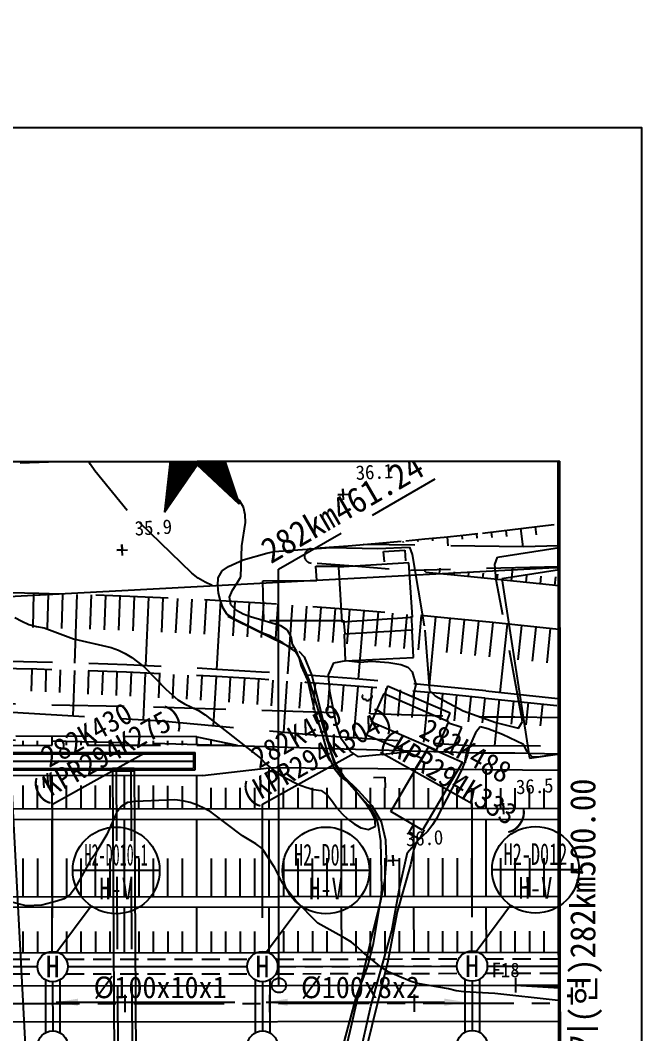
# Model space of a CAD drawing. Header units: millimetres. Extents: x 12262 to 13058, y 1103 to 1809.
# Drawn here: x 12972 to 13057.9, y 1493.7 to 1633.9 of the extents above; entities that cross this region are included whole.
import ezdxf
from ezdxf.enums import TextEntityAlignment as Align
from ezdxf.xclip import XClip

# ---------------------------------------------------------------- set-up
doc = ezdxf.new("R2010")
doc.units = ezdxf.units.MM
doc.header["$LTSCALE"] = 10
doc.header["$MEASUREMENT"] = 0
doc.header["$XCLIPFRAME"] = 2
for name, pattern in [('A-CENTR01', [2, 1.25, -0.25, 0.25, -0.25]), ('DASHEDX2', [1.5, 1, -0.5]), ('HIDDEN', [0.375, 0.25, -0.125])]:
    doc.linetypes.add(name, pattern=pattern)
for name, color, linetype in [('TN-CABL', 4, 'Continuous'), ('TN-MACL', 6, 'A-CENTR01'), ('TN-MANH', 4, 'Continuous'), ('TZ-BASE', 253, 'Continuous'), ('TZ-CABL', 4, 'Continuous'), ('TZ-MACT', 6, 'Continuous')]:
    doc.layers.add(name, color=color, linetype=linetype)
doc.layers.add('TX-PAPR', color=2, linetype='Continuous', plot=False)
doc.styles.add('GR', font='GulimChe.ttf')
doc.styles.get("Standard").update_dxf_attribs({"font": 'GulimChe.ttf'})
doc.linetypes.add('ZIGZAG', pattern='A,0.0001,-0.2,[131,ltypeshp.shx,S=0.2,R=0,X=-0.2,Y=0],-0.4,[131,ltypeshp.shx,S=0.2,R=180,X=0.2,Y=0],-0.2', length=0.8001)
doc.dimstyles.get("Standard").update_dxf_attribs({"dimtxt": 0.18, "dimasz": 0.18, "dimexe": 0.18, "dimexo": 0.0625, "dimgap": 0.09, "dimtad": 0, "dimtih": 1, "dimtoh": 1, "dimdec": 4, "dimzin": 0, "dimdsep": 46, "dimtxsty": 'Standard', "dimcen": 0.09, "dimadec": 0, "dimazin": 0, "dimtfac": 1, "dimtdec": 4, "dimtofl": 0, "dimtmove": 0, "dimatfit": 3, "dimfxl": 0, "dimtolj": 1, "dimtzin": 0, "dimarcsym": 0})

# ---------------------------------------------------------------- blocks, each defined once
blk = doc.blocks.new('JD-FG1DGHDHG')
at = {"layer": 'TZ-BASE'}
for p, q in [((618.66, 136.58), (637.24, -213.28)), ((699.43, 60.82), (154.41, 31.88)), ((661.24, 3.08), (661.19, 60.63)), ((692.06, 59.31, 39.3), (695.89, 34.49, 39.3)), ((668.88, 33.97, 37), (665.42, 45.32, 37)), ((665.8, 45.96, 36.27), (668.41, 35.32, 36.27)), ((651.04, 40.52, 36), (658.7, 34.5, 36)), ((668.09, 34.82, 36), (667.21, 37.98, 36)), ((685, 35.21, 39.04), (686.51, 38.76, 39.04)), ((671.12, 35.45, 37.62), (669.91, 37.14, 37.62)), ((673.34, 37.74, 40.01), (680.98, 34.5, 40.01)), ((668.41, 35.32, 36.27), (669.01, 33.78, 36.27)), ((672.25, 34.69, 37.62), (671.12, 35.45, 37.62)), ((678.97, 35.35, 37.62), (672.25, 34.69, 37.62)), ((676.7, 27.12, 39.36), (681.94, 36.03, 39.36)), ((681.94, 36.03, 39.36), (686.63, 33.94, 39.36)), ((687.54, 36.01, 37), (687.3, 34.97, 37)), ((695.55, 35.41, 37), (695.05, 36.38, 37)), ((696.3, 34.63, 37), (695.55, 35.41, 37)), ((699.97, 35.12, 37), (699.43, 35.03, 37)), ((699.43, 35.03, 39.3), (699.97, 35.12, 39.3)), ((499.9, 33.96), (649.48, 34.11)), ((658.7, 34.5, 36), (659.44, 33.72, 36)), ((659.44, 33.72, 36), (660.25, 33.01, 36)), ((669.03, 32.87, 36), (668.09, 34.82, 36)), ((669.35, 32.99, 37), (668.88, 33.97, 37)), ((669.01, 33.78, 36.27), (670.16, 32.02, 36.27)), ((686.63, 33.94, 39.36), (681.1, 24.54, 39.36)), ((687.3, 34.97, 37), (686.54, 32.95, 37)), ((695.89, 34.49, 39.3), (699.43, 35.03, 39.3)), ((697.36, 34.71, 37), (696.3, 34.63, 37)), ((699.43, 35.03, 37), (697.36, 34.71, 37)), ((629.22, 32.44, 36.2), (629.33, 30.43, 36.2)), ((650.69, 32.11), (659.9, 33.19)), ((659.9, 27.55), (659.9, 33.19)), ((699.95, 32.79), (659.9, 33.19)), ((660.25, 33.01, 36), (661.14, 32.38, 36)), ((661.14, 32.38, 36), (662.05, 31.81, 36)), ((669.71, 32.02, 36), (669.03, 32.87, 36)), ((669.96, 32.1, 37), (669.35, 32.99, 37)), ((669.9, 27.56), (669.9, 33.09)), ((679.9, 27.57), (679.9, 32.99)), ((686.54, 32.95, 37), (683.04, 26.18, 37)), ((689.9, 27.57), (689.9, 32.89)), ((699.9, 27.58), (699.9, 32.79)), ((699.97, 32.79), (699.95, 32.79)), ((650.69, 32.11), (499.91, 31.96)), ((628.66, 31.84, 36.2), (628.74, 30.4, 36.2)), ((629.89, 30.44, 36.2), (629.81, 31.91, 36.2)), ((629.9, 27.52), (629.9, 32.09)), ((639.9, 27.53), (639.9, 32.1)), ((649.9, 27.54), (649.9, 32.11)), ((662.05, 31.81, 36), (663.97, 30.87, 36)), ((663.97, 30.87, 36), (664.98, 30.49, 36)), ((670.59, 31.38, 36), (669.71, 32.02, 36)), ((673.55, 28.03, 37), (669.96, 32.1, 37)), ((670.16, 32.02, 36.27), (672.2, 30.02, 36.27)), ((671.34, 30.6, 36), (670.59, 31.38, 36)), ((674.33, 31.82, 35.12), (675.87, 31.9, 35.12)), ((675.87, 31.9, 35.12), (675.95, 30.39, 35.12)), ((625.9, 27.52), (625.9, 30.71)), ((627.9, 27.52), (627.9, 30.71)), ((631.9, 27.52), (631.9, 30.72)), ((633.9, 27.52), (633.9, 30.72)), ((635.9, 27.53), (635.9, 30.72)), ((637.9, 27.53), (637.9, 30.72)), ((641.9, 27.53), (641.9, 30.73)), ((643.9, 27.53), (643.9, 30.73)), ((645.9, 27.53), (645.9, 30.7)), ((647.9, 27.54), (647.9, 30.63)), ((651.9, 27.54), (651.9, 30.42)), ((653.9, 27.54), (653.9, 30.42)), ((655.9, 27.54), (655.9, 30.41)), ((657.9, 27.55), (657.9, 30.41)), ((661.9, 27.55), (661.9, 30.4)), ((663.9, 27.55), (663.9, 30.4)), ((664.98, 30.49, 36), (666.03, 30.18, 36)), ((665.9, 27.55), (665.9, 30.39)), ((666.03, 30.18, 36), (667.1, 30.02, 36)), ((667.1, 30.02, 36), (667.98, 29.38, 36)), ((667.9, 27.55), (667.9, 30.39)), ((673.41, 28.03, 36), (671.34, 30.6, 36)), ((671.9, 27.56), (671.9, 30.38)), ((672.2, 30.02, 36.27), (674.1, 27.97, 36.27)), ((673.9, 27.56), (673.9, 30.38)), ((675.9, 27.56), (675.9, 30.38)), ((677.9, 27.56), (677.9, 30.37)), ((681.9, 27.57), (681.9, 30.36)), ((683.9, 27.57), (683.9, 30.36)), ((685.9, 27.57), (685.9, 30.36)), ((687.9, 27.57), (687.9, 30.35)), ((691.9, 27.58), (691.9, 30.35)), ((693.9, 27.58), (693.9, 30.34)), ((695.9, 27.58), (695.9, 30.34)), ((697.9, 27.58), (697.9, 30.33)), ((640.33, 28.39, 36), (639.43, 27.82, 36)), ((641.39, 28.51, 36), (640.33, 28.39, 36)), ((646.85, 28.72, 36), (641.39, 28.51, 36)), ((647.91, 28.62, 36), (646.85, 28.72, 36)), ((648.96, 28.39, 36), (647.91, 28.62, 36)), ((649.97, 28.01, 36), (648.96, 28.39, 36)), ((667.98, 29.38, 36), (668.66, 28.52, 36)), ((668.66, 28.52, 36), (669.27, 27.63, 36)), ((692.33, 26.77, 36.47), (692.25, 28.27, 36.47)), ((692.25, 28.27, 36.47), (692.29, 27.52, 36.47)), ((638.79, 26.94, 36), (637.47, 23.97, 36)), ((639.43, 27.82, 36), (638.79, 26.94, 36)), ((650.95, 27.55, 36), (649.97, 28.01, 36)), ((651.89, 27.03, 36), (650.95, 27.55, 36)), ((656.23, 23.78, 36), (651.89, 27.03, 36)), ((669.27, 27.63, 36), (669.98, 26.81, 36)), ((669.98, 26.81, 36), (670.76, 26.06, 36)), ((674.01, 27.13, 36), (673.41, 28.03, 36)), ((674.19, 27.17, 37), (673.55, 28.03, 37)), ((674.52, 26.16, 36), (674.01, 27.13, 36)), ((674.1, 27.97, 36.27), (675.37, 25.76, 36.27)), ((674.73, 26.24, 37), (674.19, 27.17, 37)), ((681.1, 24.54, 39.36), (676.7, 27.12, 39.36)), ((691.54, 27.48, 36.47), (693.03, 27.56, 36.47)), ((692.29, 27.52, 36.47), (691.54, 27.48, 36.47)), ((629.91, 15.35), (629.9, 26.02)), ((639.91, 15.36), (639.9, 26.03)), ((649.91, 15.37), (649.9, 26.04)), ((659.91, 15.38), (659.9, 26.05)), ((669.91, 15.39), (669.9, 26.06)), ((670.76, 26.06, 36), (671.64, 25.43, 36)), ((671.64, 25.43, 36), (672.55, 24.86, 36)), ((674.6, 25.1, 36), (674.52, 26.16, 36)), ((675.02, 25.19, 37), (674.73, 26.24, 37)), ((675.37, 25.76, 36.27), (675.98, 23.23, 36.27)), ((679.83, 25.39, 38.73), (679.17, 24.15, 38.73)), ((679.91, 15.4), (679.9, 26.07)), ((682.48, 25.27, 37), (681.84, 24.39, 37)), ((683.04, 26.18, 37), (682.48, 25.27, 37)), ((689.91, 15.4), (689.9, 26.07)), ((699.91, 15.41), (699.9, 26.08)), ((637.47, 23.97, 36), (635.78, 21.19, 36)), ((672.55, 24.86, 36), (673.63, 24.66, 36)), ((673.63, 24.66, 36), (674.6, 25.1, 36)), ((675.33, 23.07, 37), (675.02, 25.19, 37)), ((679.17, 24.15, 38.73), (680.7, 23.33, 38.73)), ((681.84, 24.39, 37), (680.24, 22.93, 37)), ((680.7, 23.33, 38.73), (681.36, 24.57, 38.73)), ((658.06, 22.65, 36), (656.23, 23.78, 36)), ((658.94, 22.01, 36), (658.06, 22.65, 36)), ((675.49, 16.36, 37), (675.33, 23.07, 37)), ((675.98, 23.23, 36.27), (676.07, 20.39, 36.27)), ((679.01, 21.44, 36.61), (680.23, 22.85, 36.61)), ((680.24, 22.93, 37), (679.89, 21.92, 37)), ((635.78, 21.19, 36), (635.15, 20.31, 36)), ((660.69, 19.32, 36), (658.94, 22.01, 36)), ((677.09, 19.59, 36.01), (677.01, 21.09, 36.01)), ((677.01, 21.09, 36.01), (677.05, 20.34, 36.01)), ((677.94, 16.74, 36.61), (679.01, 21.44, 36.61)), ((679.89, 21.92, 37), (679.42, 19.77, 37)), ((625.91, 15.35), (625.91, 20.62)), ((627.91, 15.35), (627.91, 20.62)), ((631.91, 15.35), (631.91, 20.62)), ((635.15, 20.31, 36), (633.08, 16.56, 36)), ((633.91, 15.35), (633.91, 20.63)), ((635.91, 15.36), (635.91, 20.63)), ((637.91, 15.36), (637.91, 20.63)), ((641.91, 15.36), (641.91, 20.63)), ((643.91, 15.36), (643.91, 20.63)), ((645.91, 15.36), (645.91, 20.64)), ((647.91, 15.37), (647.91, 20.64)), ((651.91, 15.37), (651.91, 20.64)), ((653.91, 15.37), (653.91, 20.64)), ((655.91, 15.37), (655.91, 20.64)), ((657.91, 15.38), (657.91, 20.65)), ((661.91, 15.38), (661.91, 20.65)), ((663.91, 15.38), (663.91, 20.65)), ((665.91, 15.38), (665.91, 20.65)), ((667.91, 15.38), (667.91, 20.66)), ((671.91, 15.39), (671.91, 20.66)), ((673.91, 15.39), (673.91, 20.66)), ((676.07, 20.39, 36.27), (675.82, 17.47, 36.27)), ((675.91, 15.39), (675.91, 20.66)), ((676.3, 20.3, 36.01), (677.8, 20.38, 36.01)), ((677.05, 20.34, 36.01), (676.3, 20.3, 36.01)), ((679.42, 19.77, 37), (677.58, 13.26, 37)), ((677.91, 15.39), (677.91, 20.66)), ((681.91, 15.4), (681.91, 20.67)), ((683.91, 15.4), (683.91, 20.67)), ((685.91, 15.4), (685.91, 20.67)), ((687.91, 15.4), (687.91, 20.67)), ((691.91, 15.41), (691.91, 20.68)), ((693.91, 15.41), (693.91, 20.68)), ((695.91, 15.41), (695.91, 20.68)), ((697.91, 15.41), (697.91, 20.68)), ((661.67, 17.38, 36), (660.69, 19.32, 36)), ((662.24, 16.48, 36), (661.67, 17.38, 36)), ((675.82, 17.47, 36.27), (675.24, 14.56, 36.27)), ((632.44, 15.68, 36), (631.58, 15.04, 36)), ((633.08, 16.56, 36), (632.44, 15.68, 36)), ((663.59, 14.77, 36), (662.24, 16.48, 36)), ((675.4, 15.29, 37), (675.49, 16.36, 37)), ((676.83, 10.62, 36.61), (677.94, 16.74, 36.61)), ((626.33, 14.09, 36), (621.09, 15.38, 36)), ((628.46, 14.19, 36), (626.33, 14.09, 36)), ((630.57, 14.71, 36), (628.46, 14.19, 36)), ((631.58, 15.04, 36), (630.57, 14.71, 36)), ((666.61, 11.67, 36), (663.59, 14.77, 36)), ((675.24, 14.56, 36.27), (674, 9.61, 36.27)), ((674.33, 8.89, 37), (675.4, 15.29, 37)), ((629.92, 7.59), (629.91, 13.89)), ((639.92, 7.6), (639.91, 13.9)), ((649.92, 7.61), (649.91, 13.91)), ((659.92, 7.62), (659.91, 13.92)), ((669.92, 7.63), (669.91, 13.93)), ((677.58, 13.26, 37), (676.29, 6.42, 37)), ((679.92, 7.64), (679.91, 13.94)), ((689.92, 7.64), (689.91, 13.94)), ((699.92, 7.65), (699.91, 13.95)), ((670.36, 9.6, 36), (666.61, 11.67, 36)), ((625.92, 7.59), (625.92, 10.52)), ((627.92, 7.59), (627.92, 10.53)), ((631.92, 7.59), (631.92, 10.53)), ((633.92, 7.59), (633.92, 10.53)), ((635.92, 7.6), (635.92, 10.53)), ((637.92, 7.6), (637.92, 10.53)), ((641.92, 7.6), (641.92, 10.54)), ((643.92, 7.6), (643.92, 10.54)), ((645.92, 7.6), (645.92, 10.54)), ((647.92, 7.61), (647.92, 10.54)), ((651.92, 7.61), (651.92, 10.55)), ((653.92, 7.61), (653.92, 10.55)), ((655.92, 7.61), (655.92, 10.55)), ((657.92, 7.62), (657.92, 10.55)), ((661.92, 7.62), (661.92, 10.56)), ((663.92, 7.62), (663.92, 10.56)), ((665.92, 7.62), (665.92, 10.56)), ((667.92, 7.62), (667.92, 10.56)), ((671.92, 7.63), (671.92, 10.57)), ((673.92, 7.63), (673.92, 10.57)), ((673.93, 0.19, 36.61), (676.83, 10.62, 36.61)), ((675.92, 7.63), (675.92, 10.57)), ((677.92, 7.63), (677.92, 10.57)), ((681.92, 7.64), (681.92, 10.57)), ((683.92, 7.64), (683.92, 10.58)), ((685.92, 7.64), (685.92, 10.58)), ((687.92, 7.64), (687.92, 10.58)), ((691.92, 7.65), (691.92, 10.58)), ((693.92, 7.65), (693.92, 10.59)), ((695.92, 7.65), (695.92, 10.59)), ((697.92, 7.65), (697.92, 10.59)), ((671.27, 9.04, 36), (670.36, 9.6, 36)), ((674, 9.61, 36.27), (671.03, -3.31, 36.27)), ((672.12, 8.36, 36), (671.27, 9.04, 36)), ((673.52, 5.73, 37), (674.33, 8.89, 37)), ((672.9, 7.62, 36), (672.12, 8.36, 36)), ((675.44, 5.57, 36), (672.9, 7.62, 36)), ((676.29, 6.42, 37), (669.67, -20.19, 37)), ((671.96, 1.57, 37), (673.52, 5.73, 37)), ((676.36, 4.97, 36), (675.44, 5.57, 36)), ((679.4, 3.68, 36), (676.36, 4.97, 36)), ((680.41, 3.34, 36), (679.4, 3.68, 36)), ((684.7, 2.61, 36), (680.41, 3.34, 36)), ((693.94, 3.11), (700, 2.75)), ((694.01, 2.11), (694.01, 4.11)), ((694.01, 3.11), (700, 3.12)), ((700, 2.76), (694.01, 3.11)), ((640, -0.64), (640, 1.76)), ((660, -0.62), (660, 1.78)), ((666.79, -17.66, 37), (671.96, 1.57, 37)), ((680, -0.6), (680, 1.8)), ((685.74, 2.33, 36), (684.7, 2.61, 36)), ((686.82, 2.17, 36), (685.74, 2.33, 36)), ((691.09, 1.97, 36), (686.82, 2.17, 36)), ((699.42, 1.04, 36), (691.09, 1.97, 36)), ((700, -0.58), (700, 1.82)), ((671.56, -10.35, 36.61), (673.93, 0.19, 36.61)), ((700, 0.98, 36), (699.42, 1.04, 36)), ((399.94, -2.15), (700, -1.88)), ((671.03, -3.31, 36.27), (668.34, -14.58, 36.27))]:
    blk.add_line(p, q, dxfattribs=at)
at = {"layer": 'TZ-BASE', "linetype": 'DASHEDX2'}
for p, q in [((648.12, 92.4, -25.21), (645.43, 68.55, -25.21)), ((648.12, 92.4, -25.21), (655.76, 69.65, -25.21)), ((661.19, 60.63), (695.74, 80.62)), ((650.66, 74.44, -25.21), (653.13, 77.49, -25.21)), ((650.77, 74.33, -25.21), (653.19, 77.32, -25.21)), ((650.88, 74.23, -25.21), (653.24, 77.16, -25.21)), ((635.21, 75.15, 36), (634.52, 76.43, 36)), ((645.57, 69.81, -25.21), (650.58, 76, -25.21)), ((645.61, 70.09, -25.21), (650.34, 75.95, -25.21)), ((645.64, 70.36, -25.21), (650.12, 75.91, -25.21)), ((645.67, 70.64, -25.21), (649.9, 75.88, -25.21)), ((645.7, 70.92, -25.21), (649.69, 75.86, -25.21)), ((645.73, 71.2, -25.21), (649.49, 75.85, -25.21)), ((645.76, 71.47, -25.21), (649.3, 75.85, -25.21)), ((645.79, 71.75, -25.21), (649.11, 75.86, -25.21)), ((645.82, 72.03, -25.21), (648.93, 75.87, -25.21)), ((645.86, 72.31, -25.21), (648.75, 75.89, -25.21)), ((645.89, 72.58, -25.21), (648.57, 75.91, -25.21)), ((645.92, 72.86, -25.21), (648.4, 75.94, -25.21)), ((645.95, 73.14, -25.21), (648.24, 75.97, -25.21)), ((645.98, 73.42, -25.21), (648.08, 76.01, -25.21)), ((646.01, 73.69, -25.21), (648.69, 77.01, -25.21)), ((646.04, 73.97, -25.21), (647.77, 76.1, -25.21)), ((646.07, 74.25, -25.21), (647.62, 76.16, -25.21)), ((646.11, 74.53, -25.21), (647.47, 76.21, -25.21)), ((646.14, 74.8, -25.21), (647.33, 76.27, -25.21)), ((646.17, 75.08, -25.21), (647.18, 76.34, -25.21)), ((646.2, 75.36, -25.21), (647.05, 76.41, -25.21)), ((650, 75.05, -25.21), (650.83, 76.07, -25.21)), ((650.11, 74.95, -25.21), (651.09, 76.16, -25.21)), ((650.22, 74.85, -25.21), (651.38, 76.28, -25.21)), ((650.33, 74.75, -25.21), (651.7, 76.43, -25.21)), ((650.44, 74.64, -25.21), (652.06, 76.65, -25.21)), ((650.55, 74.54, -25.21), (652.53, 76.99, -25.21)), ((652.03, 73.95, 36), (650.93, 76.99, 36)), ((650.99, 74.13, -25.21), (653.3, 76.99, -25.21)), ((651.1, 74.03, -25.21), (653.36, 76.82, -25.21)), ((651.21, 73.92, -25.21), (653.41, 76.65, -25.21)), ((651.32, 73.82, -25.21), (653.47, 76.48, -25.21)), ((651.43, 73.72, -25.21), (653.53, 76.31, -25.21)), ((651.54, 73.61, -25.21), (653.58, 76.14, -25.21)), ((651.65, 73.51, -25.21), (653.64, 75.98, -25.21)), ((651.76, 73.41, -25.21), (653.7, 75.81, -25.21)), ((635.79, 74.25, 36), (635.21, 75.15, 36)), ((645.43, 68.55, -25.21), (649.96, 75.09, -25.21)), ((645.54, 69.53, -25.21), (649.52, 74.45, -25.21)), ((655.76, 69.65, -25.21), (649.96, 75.09, -25.21)), ((651.87, 73.31, -25.21), (653.75, 75.64, -25.21)), ((651.98, 73.2, -25.21), (653.81, 75.47, -25.21)), ((652.09, 73.1, -25.21), (653.87, 75.3, -25.21)), ((652.2, 73, -25.21), (653.92, 75.13, -25.21)), ((652.31, 72.89, -25.21), (653.98, 74.96, -25.21)), ((652.42, 72.79, -25.21), (654.04, 74.8, -25.21)), ((652.53, 72.69, -25.21), (654.09, 74.63, -25.21)), ((652.64, 72.59, -25.21), (654.15, 74.46, -25.21)), ((640.26, 68.77, 36), (635.79, 74.25, 36)), ((652.6, 73.05, 36), (652.03, 73.95, 36)), ((653.48, 72.41, 36), (652.6, 73.05, 36)), ((652.75, 72.48, -25.21), (654.21, 74.29, -25.21)), ((652.86, 72.38, -25.21), (654.26, 74.12, -25.21)), ((652.97, 72.28, -25.21), (654.32, 73.95, -25.21)), ((653.08, 72.17, -25.21), (654.38, 73.78, -25.21)), ((653.19, 72.07, -25.21), (654.43, 73.62, -25.21)), ((653.3, 71.97, -25.21), (654.49, 73.45, -25.21)), ((653.41, 71.87, -25.21), (654.55, 73.28, -25.21)), ((653.51, 71.76, -25.21), (654.6, 73.11, -25.21)), ((653.62, 71.66, -25.21), (654.66, 72.94, -25.21)), ((645.51, 69.25, -25.21), (648.36, 72.78, -25.21)), ((655.82, 70.17, 36), (653.48, 72.41, 36)), ((653.73, 71.56, -25.21), (654.72, 72.77, -25.21)), ((653.84, 71.45, -25.21), (654.77, 72.6, -25.21)), ((653.95, 71.35, -25.21), (654.83, 72.44, -25.21)), ((654.06, 71.25, -25.21), (654.89, 72.27, -25.21)), ((654.17, 71.15, -25.21), (654.94, 72.1, -25.21)), ((654.28, 71.04, -25.21), (655, 71.93, -25.21)), ((654.39, 70.94, -25.21), (655.06, 71.76, -25.21)), ((654.5, 70.84, -25.21), (655.11, 71.59, -25.21)), ((670.17, 70.24, 36.13), (670.09, 71.74, 36.13)), ((670.09, 71.74, 36.13), (670.13, 70.99, 36.13)), ((645.48, 68.98, -25.21), (647.2, 71.1, -25.21)), ((654.61, 70.73, -25.21), (655.17, 71.42, -25.21)), ((654.72, 70.63, -25.21), (655.23, 71.26, -25.21)), ((654.83, 70.53, -25.21), (655.28, 71.09, -25.21)), ((654.94, 70.43, -25.21), (655.34, 70.92, -25.21)), ((655.05, 70.32, -25.21), (655.4, 70.75, -25.21)), ((655.16, 70.22, -25.21), (655.45, 70.58, -25.21)), ((655.27, 70.12, -25.21), (655.51, 70.41, -25.21)), ((655.38, 70.01, -25.21), (655.57, 70.24, -25.21)), ((656.36, 69.24, 36), (655.82, 70.17, 36)), ((669.38, 70.95, 36.13), (670.88, 71.03, 36.13)), ((670.13, 70.99, 36.13), (669.38, 70.95, 36.13)), ((649.2, 60.08, 36), (640.26, 68.77, 36)), ((645.45, 68.7, -25.21), (646.04, 69.43, -25.21)), ((655.49, 69.91, -25.21), (655.62, 70.08, -25.21)), ((655.6, 69.81, -25.21), (655.68, 69.91, -25.21)), ((655.71, 69.71, -25.21), (655.74, 69.74, -25.21)), ((656.58, 68.18, 36), (656.36, 69.24, 36)), ((656.63, 67.09, 36), (656.58, 68.18, 36)), ((656.14, 63.87, 36), (656.63, 67.09, 36)), ((692.61, 66.02), (692.71, 65.16)), ((694.64, 66.26), (694.95, 63.73)), ((696.67, 66.5), (696.81, 65.39)), ((678.38, 64.54), (678.4, 64.34)), ((680.42, 64.73), (680.44, 64.46)), ((682.45, 64.93), (682.49, 64.58)), ((684.48, 65.14), (684.61, 63.88)), ((686.52, 65.35), (686.58, 64.81)), ((688.55, 65.56), (688.62, 64.92)), ((690.58, 65.79), (690.67, 65.04)), ((638.83, 63.26, 35.85), (640.33, 63.34, 35.85)), ((639.58, 63.3, 35.85), (638.83, 63.26, 35.85)), ((639.62, 62.55, 35.85), (639.54, 64.05, 35.85)), ((639.54, 64.05, 35.85), (639.58, 63.3, 35.85)), ((655.97, 59.6, 36), (656.14, 63.87, 36)), ((659.56, 62.88, 37), (660.61, 63.11, 37)), ((660.61, 63.11, 37), (668.43, 63.67, 37)), ((668.43, 63.67, 37), (674.91, 63.5, 37)), ((695.01, 63.73), (672.89, 64.05)), ((674.31, 64.18), (674.32, 64.03)), ((674.91, 63.5, 37), (679.3, 63.7, 37)), ((675.72, 63.1, 38.54), (678.66, 63.26, 38.54)), ((675.82, 61.65, 38.54), (675.72, 63.1, 38.54)), ((676.34, 64.36), (676.36, 64.23)), ((678.66, 63.26, 38.54), (678.73, 61.78, 38.54)), ((679.3, 63.7, 37), (679.67, 62.68, 37)), ((691.44, 62.29, 37), (699.43, 63.56, 37)), ((699.95, 63.88), (695.01, 63.73)), ((699.43, 63.56, 37), (699.94, 63.65, 37)), ((654.28, 61.01, 37), (656.3, 61.92, 37)), ((656.3, 61.92, 37), (659.56, 62.88, 37)), ((679.67, 62.68, 37), (681.41, 52.21, 37)), ((691.09, 61.28, 37), (691.44, 62.29, 37)), ((652.85, 59.46, 37), (653.38, 60.41, 37)), ((653.38, 60.41, 37), (654.28, 61.01, 37)), ((666.49, 59.1, 39.48), (666.33, 61.08, 39.48)), ((666.33, 61.08, 39.48), (669.6, 61.05, 39.48)), ((679.22, 61.53, 40.4), (669.47, 60.91, 40.4)), ((669.47, 60.91, 40.4), (669.94, 53.37, 40.4)), ((679.7, 53.99, 40.4), (679.22, 61.53, 40.4)), ((699.95, 60.96), (679.48, 60.47)), ((679.48, 60.47), (679.49, 60.56)), ((681.47, 60.26), (681.5, 60.47)), ((683.46, 60.05), (683.54, 60.8)), ((691.29, 59.16, 37), (691.09, 61.28, 37)), ((699.43, 60.45, 39.3), (692.06, 59.31, 39.3)), ((693.41, 59.02), (693.59, 60.74)), ((699.95, 60.85), (699.43, 60.82)), ((699.95, 60.53, 39.3), (699.43, 60.45, 39.3)), ((650.09, 59.41, 36), (649.2, 60.08, 36)), ((651.04, 58.84, 36), (650.09, 59.41, 36)), ((652.8, 58.39, 37), (652.85, 59.46, 37)), ((655.45, 58.65, 36), (655.97, 59.6, 36)), ((659.04, 59.05, 39.48), (666.49, 59.1, 39.48)), ((659.18, 53.51, 39.48), (659.04, 59.05, 39.48)), ((685.45, 59.84), (685.5, 60.27)), ((687.44, 59.64), (687.5, 60.18)), ((689.43, 59.43), (689.5, 60.08)), ((694.91, 39.57, 37), (691.29, 59.16, 37)), ((691.42, 59.22), (691.5, 59.98)), ((699.95, 58.33), (691.44, 59.22)), ((695.4, 58.81), (695.5, 59.79)), ((697.39, 58.6), (697.5, 59.69)), ((699.38, 58.39), (699.5, 59.59)), ((652.01, 58.39, 36), (651.04, 58.84, 36)), ((652.88, 57.33, 37), (652.8, 58.39, 37)), ((654.4, 56.76, 36), (654.85, 57.74, 36)), ((654.85, 57.74, 36), (655.45, 58.65, 36)), ((627.34, 57.31), (627.23, 52.56)), ((629.33, 57.26), (629.21, 52.51)), ((631.32, 57.21), (631.18, 52.46)), ((633.3, 57.15), (633.01, 47.65)), ((635.29, 57.08), (635.13, 52.34)), ((637.28, 57.01), (637.1, 52.27)), ((639.26, 56.94), (639.08, 52.19)), ((641.25, 56.86), (641.05, 52.11)), ((643.24, 56.77), (642.82, 47.28)), ((645.22, 56.68), (645, 51.94)), ((647.21, 56.59), (646.97, 51.85)), ((649.19, 56.49), (648.95, 51.75)), ((651.18, 56.39), (650.92, 51.64)), ((653.16, 56.28), (652.62, 46.79)), ((653.17, 56.28, 37), (652.88, 57.33, 37)), ((653.54, 55.26, 37), (653.17, 56.28, 37)), ((654.59, 55.7, 36), (654.4, 56.76, 36)), ((655.14, 56.16), (654.86, 51.42)), ((654.11, 54.36, 37), (653.54, 55.26, 37)), ((655.36, 54.95, 36), (654.59, 55.7, 36)), ((656.31, 54.43, 36), (655.36, 54.95, 36)), ((657.13, 56.04), (656.84, 51.3)), ((659.11, 55.92), (658.81, 51.18)), ((661.1, 55.79), (660.78, 51.05)), ((663.08, 55.65), (662.42, 46.18)), ((665.06, 55.52), (664.72, 50.78)), ((667.04, 55.37), (666.69, 50.63)), ((669.02, 55.22), (668.66, 50.49)), ((671.01, 55.07), (670.63, 50.33)), ((672.99, 54.91), (672.22, 45.44)), ((674.97, 54.75), (674.57, 50.01)), ((624.76, 53.97, 36), (625.71, 53.45, 36)), ((625.71, 53.45, 36), (626.69, 52.99, 36)), ((655.03, 53.77, 37), (654.11, 54.36, 37)), ((654.18, 54.14, 36.27), (663.98, 49.29, 36.27)), ((658.88, 51.84, 37), (655.03, 53.77, 37)), ((657.32, 54.05, 36), (656.31, 54.43, 36)), ((661.5, 52.81, 36), (657.32, 54.05, 36)), ((669.94, 53.5, 39.48), (659.18, 53.51, 39.48)), ((669.94, 53.37, 40.4), (679.7, 53.99, 40.4)), ((670.18, 53.58, 40.06), (670.37, 51.71, 40.06)), ((676.95, 54.58), (676.54, 49.84)), ((678.93, 54.4), (678.51, 49.67)), ((679.53, 54.14, 40.06), (679.66, 52.19, 40.06)), ((680.91, 54.22), (680.47, 49.49)), ((682.89, 54.04), (682, 44.58)), ((684.87, 53.85), (684.41, 49.12)), ((686.84, 53.66), (686.37, 48.93)), ((688.82, 53.46), (688.34, 48.73)), ((626.69, 52.99, 36), (627.73, 52.72, 36)), ((627.73, 52.72, 36), (628.8, 52.52, 36)), ((628.8, 52.52, 36), (632.85, 51.03, 36)), ((662.41, 52.22, 36), (661.5, 52.81, 36)), ((662.95, 51.28, 36), (662.41, 52.22, 36)), ((679.66, 52.23, 39.78), (670.27, 51.67, 39.78)), ((679.83, 48.44, 39.78), (679.66, 52.23, 39.78)), ((681.41, 52.21, 37), (682.04, 43.86, 37)), ((690.8, 53.26), (690.31, 48.53)), ((699.95, 52.3), (690.81, 53.25)), ((692.79, 53.05), (691.8, 43.6)), ((694.78, 52.84), (694.28, 48.12)), ((696.77, 52.63), (696.27, 47.91)), ((698.75, 52.43), (698.26, 47.7)), ((699.95, 52.3), (699.95, 52.3)), ((632.85, 51.03, 36), (638.05, 49.81, 36)), ((659.89, 51.46, 37), (658.88, 51.84, 37)), ((661.78, 50.45, 37), (659.89, 51.46, 37)), ((663.14, 50.22, 36), (662.95, 51.28, 36)), ((670.27, 51.67, 39.78), (670.4, 47.98, 39.78)), ((638.05, 49.81, 36), (639.06, 49.46, 36)), ((639.06, 49.46, 36), (640.01, 48.97, 36)), ((663.58, 49.21, 37), (661.78, 50.45, 37)), ((663.68, 49.29, 36), (663.14, 50.22, 36)), ((664.12, 48.28, 37), (663.58, 49.21, 37)), ((664.08, 48.28, 36), (663.68, 49.29, 36)), ((663.98, 49.29, 36.27), (664.73, 48.54, 36.27)), ((640.01, 48.97, 36), (640.92, 48.41, 36)), ((640.92, 48.41, 36), (642.65, 47.1, 36)), ((664.38, 47.22, 36), (664.08, 48.28, 36)), ((665.02, 46.33, 37), (664.12, 48.28, 37)), ((664.73, 48.54, 36.27), (665.8, 45.96, 36.27)), ((668.12, 46.04, 37.62), (668.83, 47.71, 37.62)), ((668.83, 47.71, 37.62), (670.52, 48, 37.62)), ((670.4, 47.98, 39.78), (679.83, 48.44, 39.78)), ((670.52, 48, 37.62), (672.49, 47.77, 37.62)), ((672.49, 47.77, 37.62), (674.04, 47.91, 37.62)), ((674.04, 47.91, 37.62), (676.43, 47.76, 37.62)), ((676.43, 47.76, 37.62), (678.11, 47.45, 37.62)), ((627.09, 46.82), (627.02, 43.78)), ((629.05, 46.77), (628.97, 43.69)), ((631.02, 46.71), (630.92, 43.59)), ((632.98, 46.65), (632.78, 40.37)), ((634.94, 46.59), (634.83, 43.38)), ((636.9, 46.52), (636.78, 43.27)), ((638.86, 46.45), (638.73, 43.17)), ((640.82, 46.37), (640.68, 43.06)), ((642.77, 46.28), (642.49, 39.8)), ((642.65, 47.1, 36), (645.66, 44.01, 36)), ((665.25, 45.28, 36), (664.38, 47.22, 36)), ((665.42, 45.32, 37), (665.02, 46.33, 37)), ((678.11, 47.45, 37.62), (679.08, 47.1, 37.62)), ((679.08, 47.1, 37.62), (679.68, 46.45, 37.62)), ((679.68, 46.45, 37.62), (680.19, 44.7, 37.62)), ((644.73, 46.2), (644.58, 42.86)), ((646.69, 46.1), (646.53, 42.75)), ((648.65, 46), (648.48, 42.65)), ((650.61, 45.9), (650.43, 42.54)), ((652.57, 45.79), (652.18, 38.99)), ((654.53, 45.68), (654.32, 42.23)), ((656.48, 45.56), (656.27, 42.07)), ((658.44, 45.44), (658.22, 41.91)), ((660.4, 45.31), (660.16, 41.75)), ((662.36, 45.18), (661.87, 38.11)), ((664.31, 45.04), (664.05, 41.43)), ((666.22, 41.06, 36), (665.25, 45.28, 36)), ((666.27, 44.9), (666, 41.26)), ((668.3, 43.74, 37.62), (668.12, 46.04, 37.62)), ((645.66, 44.01, 36), (647.29, 42.59, 36)), ((668.22, 44.75), (667.94, 41.1)), ((668.8, 41.17, 37.62), (668.3, 43.74, 37.62)), ((670.18, 44.6), (669.89, 40.94)), ((672.13, 44.44), (671.56, 37.36)), ((674.09, 44.28), (673.78, 40.62)), ((676.04, 44.12), (675.73, 40.46)), ((676.24, 44.47, 40.01), (675.83, 43.36, 40.01)), ((684.93, 40.71, 40.01), (676.24, 44.47, 40.01)), ((678, 43.94), (677.67, 40.3)), ((679.95, 43.77), (679.62, 40.13)), ((680.19, 44.7, 37.62), (679.74, 42.96, 37.62)), ((681.9, 43.59), (681.25, 36.7)), ((682.04, 43.86, 37), (682.82, 43.11, 37)), ((689.83, 43.8), (699.95, 42.75)), ((614.86, 42.23, 34.11), (643.9, 41.6, 34.11)), ((647.29, 42.59, 36), (648.2, 42.03, 36)), ((674.06, 39.47, 39.78), (675.8, 43.45, 39.78)), ((675.8, 43.45, 39.78), (684.7, 39.57, 39.78)), ((682.82, 43.11, 37), (686.71, 41.05, 37)), ((683.86, 43.4), (683.51, 39.81)), ((685.81, 43.21), (685.45, 39.65)), ((687.76, 43.01), (687.4, 39.51)), ((689.71, 42.81), (689.35, 39.41)), ((689.73, 42.81), (699.95, 41.74)), ((691.7, 42.6), (691.04, 36.26)), ((693.69, 42.4), (693.35, 39.2)), ((695.68, 42.19), (695.35, 39.1)), ((699.95, 42.75), (699.96, 42.75)), ((624.39, 40.87), (645.02, 39.65)), ((643.9, 41.6, 34.11), (688.86, 40.23, 34.11)), ((648.2, 42.03, 36), (650.13, 41.08, 36)), ((650.13, 41.08, 36), (651.04, 40.52, 36)), ((667.21, 37.98, 36), (666.22, 41.06, 36)), ((669.21, 39.13, 37.62), (668.8, 41.17, 37.62)), ((684.45, 39.62, 40.01), (684.93, 40.71, 40.01)), ((686.71, 41.05, 37), (691.22, 39.44, 37)), ((697.67, 41.98), (697.35, 39)), ((699.95, 41.74), (699.96, 41.74)), ((645.02, 39.65), (666.03, 37.73)), ((674.12, 39.44, 40.01), (673.34, 37.74, 40.01)), ((682.96, 35.59, 39.78), (674.06, 39.47, 39.78)), ((684.7, 39.57, 39.78), (682.96, 35.59, 39.78)), ((686.51, 38.76, 39.04), (684.56, 39.41, 39.04)), ((688.86, 40.23, 34.11), (693.86, 40.23, 34.11)), ((691.22, 39.44, 37), (694.34, 38.66, 37)), ((693.86, 40.23, 34.11), (699.96, 40.11, 34.11)), ((694.34, 38.66, 37), (694.91, 39.57, 37)), ((669.91, 37.14, 37.62), (669.21, 39.13, 37.62)), ((688.41, 38, 37), (687.54, 36.01, 37)), ((689.08, 38.85, 37), (688.41, 38, 37)), ((690.12, 38.58, 37), (689.08, 38.85, 37)), ((692.15, 37.78, 37), (690.12, 38.58, 37)), ((649.9, 37.48), (539.9, 37.71)), ((614.86, 37.23, 34.11), (643.9, 36.6, 34.11)), ((625.9, 36.29), (625.9, 36.91)), ((627.9, 36.29), (627.9, 36.91)), ((629.9, 36.29), (629.9, 37.52)), ((631.9, 36.29), (631.9, 36.9)), ((633.9, 36.29), (633.9, 36.9)), ((635.9, 36.3), (635.9, 36.9)), ((637.9, 36.3), (637.9, 36.9)), ((639.9, 36.3), (639.9, 37.5)), ((641.9, 36.3), (641.9, 36.9)), ((643.9, 36.3), (643.9, 36.9)), ((645.9, 36.31), (645.9, 36.9)), ((647.9, 36.31), (647.9, 36.89)), ((649.9, 37.48), (655.49, 36.31)), ((649.9, 36.31), (649.9, 37.48)), ((651.9, 36.3), (651.9, 37.06)), ((653.9, 36.3), (653.9, 36.65)), ((666.03, 37.73), (667.77, 37.61)), ((667.77, 37.61), (687.42, 36.28)), ((695.05, 36.38, 37), (692.15, 37.78, 37)), ((499.89, 36.16), (655.49, 36.31)), ((687.42, 36.28), (699.97, 36.2)), ((699.95, 36.2), (699.97, 36.2)), ((638.76, 33.08), (639.79, -163.67)), ((640.76, 33.07), (641.79, -163.71))]:
    blk.add_line(p, q, dxfattribs=at)
at = {"layer": 'TZ-BASE', "linetype": 'ByBlock'}
for p, q in [((643.9, 36.6, 34.11), (688.86, 35.23, 34.11)), ((688.86, 35.23, 34.11), (693.86, 35.23, 34.11)), ((693.86, 35.23, 34.11), (699.97, 35.11, 34.11))]:
    blk.add_line(p, q, dxfattribs=at)
at = {"layer": 'TZ-BASE', "linetype": 'Continuous'}
for p, q in [((499.89, 35.16), (649.67, 35.31)), ((499.9, 34.96), (649.47, 35.11)), ((649.48, 33.11), (649.47, 35.11)), ((649.47, 35.11), (649.67, 35.11)), ((649.68, 32.91), (649.67, 35.31)), ((649.47, 34.61), (649.68, 34.61)), ((649.47, 34.11), (649.68, 34.11)), ((499.91, 32.96), (649.43, 33.11)), ((499.91, 32.76), (649.68, 32.91)), ((638.26, 33.11), (641.26, 33.1)), ((638.26, 33.08), (639.29, -163.66)), ((638.26, 32.91), (641.26, 32.9)), ((638.27, 32.76), (641.27, 32.75)), ((641.26, 33.07), (642.29, -163.72)), ((649.47, 33.61), (649.68, 33.61)), ((222.31, 27.15), (699.95, 27.58)), ((699.95, 27.58), (699.98, 27.58)), ((219.93, 25.65), (699.95, 26.08)), ((699.95, 26.08), (699.98, 26.08)), ((399.92, 15.14), (699.95, 15.41)), ((699.95, 15.41), (699.99, 15.41)), ((0.51, 13.32), (699.95, 13.95)), ((699.95, 13.95), (699.99, 13.95)), ((0.52, 7.02), (699.95, 7.65)), ((699.95, 7.65), (699.99, 7.65))]:
    blk.add_line(p, q, dxfattribs=at)
at = {"layer": 'TZ-BASE'}
blk.add_lwpolyline([(0, 2.49), (662.24, 3.08), (694.01, 3.11)], dxfattribs=at)
at = {"layer": 'TZ-BASE', "linetype": 'A-CENTR01'}
blk.add_lwpolyline([(0, 0), (201.8, 0.18), (401.2, 0.35), (601.2, 0.53), (700, 0.62)], dxfattribs=at)
at = {"layer": 'TZ-BASE'}
blk.add_circle((661.24, 3.08), 1, dxfattribs=at)
at = {"layer": 'TZ-BASE', "linetype": 'DASHEDX2'}
for centre, radius, start, end in [((649.52, 79.25, -25.21), 5.09, 117.7919, 229.3661), ((576.86, 1407.78), 1333.33, 272.09062, 272.53824), ((622.24, 675.97), 614, 276.27672, 277.27091), ((611.98, 781.36), 719.88, 274.47794, 275.32337), ((619.98, 696.54), 634.69, 275.31525, 276.27672), ((665.78, 62.48), 1, 94.3022, 265.896), ((604.64, 875.19), 814, 274.30223, 274.47794), ((608.38, -737.46), 801, 84.04822, 85.896), ((608.38, -737.46), 795, 84.04822, 91.30313), ((608.38, -737.46), 785.5, 84.04822, 91.30313), ((608.38, -737.46), 784.5, 84.04822, 91.30313), ((673.03, 42.96, 36.2), 0.299, 120.6096, 304.3801), ((673.49, 42.76, 36.2), 0.296, 187.6302, 354.0405), ((673.85, 43.01, 36.2), 0.292, 258.1847, 50.7148)]:
    blk.add_arc(centre, radius, start, end, dxfattribs=at)
for s, height, rotation, p in [('282km461.24', 3.5, 30.0518, (660.12, 61.32)), ('36.1', 2, 3.0398, (671.91, 72.98, 35.96)), ('35.9', 2, 3.0398, (641.36, 65.29, 35.96))]:
    blk.add_text(s, height=height, rotation=rotation, dxfattribs=at).set_placement(p)
at = {"layer": 'TZ-BASE'}
for s, rotation, p in [('36.5', 3.0398, (694.07, 29.51, 35.96)), ('36.0', 3.0398, (678.84, 22.32, 35.96)), ('F18', 0.0512, (690.64, 4.21))]:
    blk.add_text(s, height=2, rotation=rotation, dxfattribs=at).set_placement(p)
blk = doc.blocks.new('JD-FGJF6FJ')
at = {"layer": 'TZ-BASE'}
for p, q in [((644.68, 93.97), (632.68, 93.97)), ((673.68, 93.97), (661.68, 93.97)), ((702.64, 94.07), (690.64, 94.05)), ((630.48, 82.7), (635.21, 89.07)), ((659.48, 82.7), (664.21, 89.07)), ((688.46, 82.78), (693.17, 89.16))]:
    blk.add_line(p, q, dxfattribs=at)
at = {"layer": 'TZ-BASE', "flags": 128}
for points in [[(629.9, 87.43), (629.9, 103.13), (642.56, 110.22)], [(658.9, 87.43), (658.9, 103.13), (671.56, 110.22)], [(687.89, 87.51), (687.89, 103.21), (675.23, 110.3)]]:
    blk.add_lwpolyline(points, dxfattribs=at)
at = {"layer": 'TZ-BASE'}
for centre in [(638.68, 93.97), (667.68, 93.97), (696.64, 94.06)]:
    blk.add_circle(centre, 6, dxfattribs=at)
at = {"layer": 'TZ-BASE', "extrusion": (0, 0, -1)}
blk.add_solid([(-684.06, 75.24), (-687.06, 75.74), (-684.06, 76.24)], dxfattribs=at)
at = {"layer": 'TZ-BASE', "style": 'GR'}
for s, rotation, p in [('(KPR294K275)', 29.2387, (627.96, 103.19)), ('282K430', 29.2387, (629.4, 108.13)), ('(KPR294K304)', 29.2387, (656.96, 102.79)), ('282K459', 29.2387, (658.4, 107.99)), ('282K488', 330.7613, (680.34, 112.56)), ('(KPR294K333)', 328.4796, (674.69, 111.26))]:
    blk.add_text(s, height=3, rotation=rotation, dxfattribs=at).set_placement(p)
for s, width, p in [('H2-D010-1', 0.5, (638.68, 96.13)), ('H2-D011', 0.65, (667.68, 96.13)), ('H-V', 0.8, (638.68, 91.47)), ('H-V', 0.8, (667.68, 91.47))]:
    blk.add_text(s, height=3, dxfattribs=dict(at, width=width)).set_placement(p, align=Align.MIDDLE)
for s, width, p in [('H2-D012', 0.65, (696.63, 96.22)), ('H-V', 0.8, (696.64, 91.56))]:
    blk.add_text(s, height=3, rotation=0.1036, dxfattribs=dict(at, width=width)).set_placement(p, align=Align.MIDDLE)
at = {"layer": 'TZ-BASE'}
for s, p in [('Ø100x10x1', (644.75, 77.81)), ('Ø100x8x2', (672.44, 77.81))]:
    blk.add_text(s, height=3, rotation=0.0518, dxfattribs=at).set_placement(p, align=Align.MIDDLE)
for points in [[(630.4, 75.74), (655.06, 75.74)], [(659.4, 75.74), (684.06, 75.74)]]:
    blk.add_leader(points, dimstyle='Standard', override={"dimtxt": 3, "dimasz": 3, "dimexe": 2, "dimexo": 3, "dimgap": 1, "dimtad": 0, "dimtih": 0, "dimcen": 1, "dimaunit": 1, "dimadec": 8, "dimtix": 1, "dimtofl": 1, "dimtmove": 2, "dimtvp": 2}, dxfattribs=at)

msp = doc.modelspace()

# ---------------------------------------------------------------- linework, layer by layer
at = {"layer": 'TN-CABL', "linetype": 'ZIGZAG', "ltscale": 0.5}
for points in [[(12948.57, 1503.01), (12974.37, 1503.01)], [(12978.57, 1503.01), (13003.37, 1503.01)], [(13007.57, 1503.01), (13032.35, 1503.08)], [(13036.55, 1503.08), (13046.5, 1503.08)]]:
    msp.add_lwpolyline(points, dxfattribs=at)
at = {"layer": 'TN-MACL', "const_width": 0.5}
msp.add_lwpolyline([(13046.44, 1572.94), (13046.57, 1422.94)], dxfattribs=at)
at = {"layer": 'TN-MANH'}
for centre in [(12976.47, 1503.01), (13005.47, 1503.01), (13034.45, 1503.08), (12976.48, 1492.01), (13005.48, 1492.01), (13034.46, 1492.08)]:
    msp.add_circle(centre, 2.1, dxfattribs=at)
at = {"layer": 'TX-PAPR'}
msp.add_lwpolyline([(12261.89, 1103.05), (13057.89, 1103.05), (13057.89, 1619.05), (12261.89, 1619.05)], close=True, dxfattribs=at)
msp.add_lwpolyline([(12346.57, 1422.33), (12346.44, 1572.33), (13046.44, 1572.94), (13046.57, 1422.94), (12346.57, 1422.33)], dxfattribs=at)
at = {"layer": 'TZ-CABL', "linetype": 'HIDDEN'}
for points in [[(12948.32, 1504.01), (12974.63, 1504.01)], [(12948.57, 1503.01), (12974.37, 1503.01)], [(12978.32, 1504.01), (13003.63, 1504.01)], [(12978.57, 1503.01), (13003.37, 1503.01)], [(13007.32, 1504.01), (13032.61, 1504.08)], [(13007.57, 1503.01), (13032.35, 1503.08)], [(13036.3, 1504.08), (13046.5, 1504.08)], [(13036.55, 1503.08), (13046.5, 1503.08)], [(12948.32, 1502.01), (12974.63, 1502.01)], [(12978.32, 1502.01), (13003.63, 1502.01)], [(13007.32, 1502.01), (13032.61, 1502.08)], [(13036.3, 1502.08), (13046.5, 1502.08)]]:
    msp.add_lwpolyline(points, dxfattribs=at)
at = {"layer": 'TZ-CABL'}
for points in [[(12975.47, 1501.16), (12975.48, 1493.85)], [(12977.47, 1501.16), (12977.48, 1493.85)], [(13004.47, 1501.16), (13004.48, 1493.85)], [(13006.47, 1501.16), (13006.48, 1493.85)], [(13033.45, 1501.24), (13033.46, 1493.93)], [(13035.45, 1501.24), (13035.46, 1493.93)]]:
    msp.add_lwpolyline(points, dxfattribs=at)
at = {"layer": 'TZ-CABL', "linetype": 'ZIGZAG', "ltscale": 0.5}
for points in [[(12976.47, 1500.91), (12976.48, 1494.11)], [(13005.47, 1500.91), (13005.48, 1494.11)], [(13034.45, 1500.98), (13034.46, 1494.18)]]:
    msp.add_lwpolyline(points, dxfattribs=at)

# ---------------------------------------------------------------- block references
at = {"layer": 'TZ-BASE'}
ref = msp.add_blockref('JD-FG1DGHDHG', (12346.5, 1497.33), dxfattribs=at)
XClip(ref).set_block_clipping_path([(0.0661112178, -74.999970862), (-0.0661112178, 74.999970862), (699.9336168335, 75.6170088947), (700.0658392588, -74.3829328294)])
msp.add_blockref('JD-FGJF6FJ', (12346.57, 1422.33), dxfattribs=at)

# ---------------------------------------------------------------- texts
at = {"layer": 'TN-MANH', "linetype": 'ByBlock'}
for p in [(12976.47, 1503.01), (13005.47, 1503.01), (13034.45, 1503.08)]:
    msp.add_text('H', height=3, dxfattribs=at).set_placement(p, align=Align.MIDDLE)
at = {"layer": 'TZ-MACT'}
msp.add_text('MATCH LINE 서기(현)282km500.00', height=3.5, rotation=89.9978, dxfattribs=at).set_placement((13049.74, 1495.29), align=Align.MIDDLE_CENTER)

doc.saveas('drawing.dxf')
